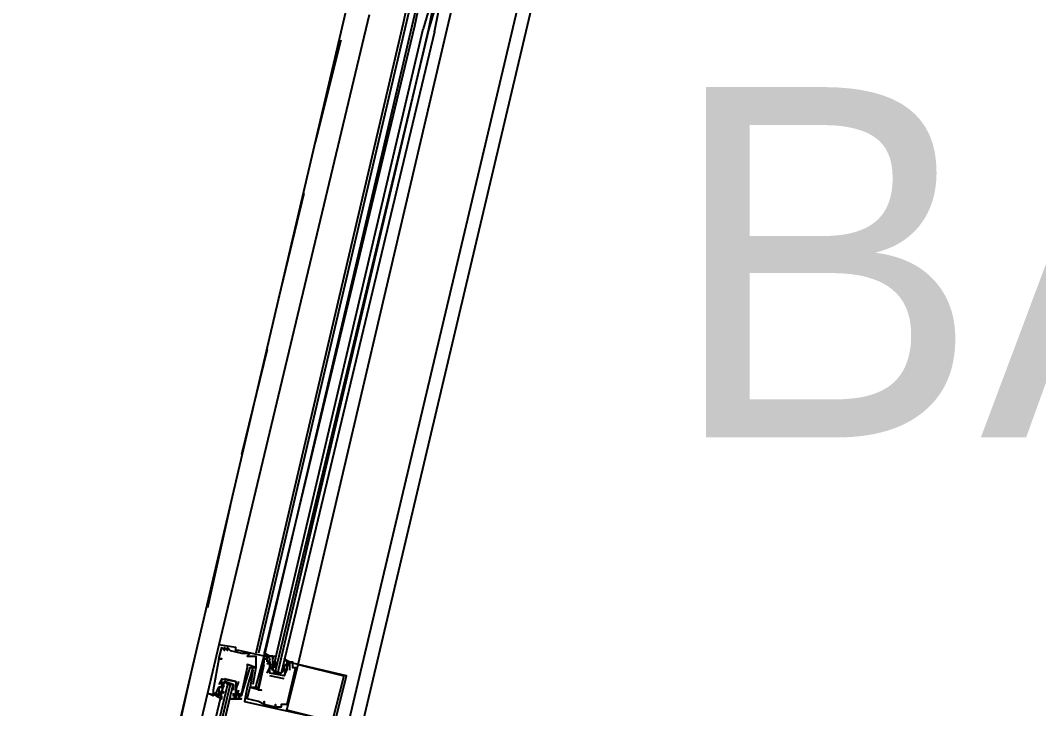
# Model space of a CAD drawing. Header units: feet. Extents: x -84 to 198, y -22 to 181.
# Drawn here: x 113.867 to 118.654, y 64.238 to 67.471 of the extents above; entities that cross this region are included whole.
import ezdxf
from ezdxf.enums import TextEntityAlignment as Align

# ---------------------------------------------------------------- set-up
doc = ezdxf.new("R2010")
doc.units = ezdxf.units.FT
doc.layers.add('A-LINEA', color=7, linetype='CONTINUOUS')
doc.layers.add('A-TEXTO-PDF', color=3, linetype='CONTINUOUS')

msp = doc.modelspace()

# ---------------------------------------------------------------- linework, layer by layer
at = {"layer": 'A-LINEA'}
for p, q in [((121.84, 91.1111), (114.56, 60.2978)), ((113.8667, 60.9778), (115.4933, 67.9244)), ((115.8667, 67.4044), (115.96, 67.8044)), ((114.6133, 60.8044), (116.2533, 67.7378)), ((115.7467, 67.6178), (115.7067, 67.4444)), ((115.68, 67.5244), (115.6667, 67.4578)), ((115.6933, 67.5111), (115.68, 67.4578)), ((115.5067, 67.4978), (114.8, 64.5378)), ((115.6667, 67.4578), (114.9733, 64.4978)), ((115.68, 67.4578), (114.9867, 64.4978)), ((115.7067, 67.4444), (115.0133, 64.4844)), ((115.72, 67.4444), (115.0133, 64.4978)), ((115.1733, 64.4444), (115.8667, 67.4044)), ((115.3733, 67.3778), (115.2533, 66.8978)), ((115.2, 66.6578), (115.08, 66.1644)), ((115.0267, 65.9244), (114.9067, 65.4311)), ((114.8533, 65.1911), (114.7467, 64.7111)), ((114.8, 64.5378), (114.8, 64.5378)), ((114.8133, 64.5244), (114.8133, 64.5244)), ((114.8267, 64.5244), (114.8267, 64.5244)), ((114.8267, 64.5111), (114.8267, 64.5111)), ((114.84, 64.5244), (114.84, 64.5244)), ((114.84, 64.5111), (114.84, 64.5111)), ((114.8533, 64.5111), (114.8533, 64.5111)), ((114.88, 64.5244), (114.88, 64.5244)), ((114.88, 64.5111), (114.88, 64.5111)), ((114.8933, 64.5111), (114.8933, 64.5111)), ((114.9067, 64.4978), (114.9067, 64.4978)), ((114.92, 64.4978), (114.92, 64.4978)), ((114.9333, 64.4978), (114.9333, 64.4978)), ((114.9333, 64.4844), (114.9333, 64.4844)), ((114.9467, 64.4978), (114.9467, 64.4978)), ((114.9733, 64.4844), (114.9733, 64.4844)), ((115.0133, 64.4978), (115.0133, 64.4844)), ((115.0133, 64.4978), (115.0133, 64.4844)), ((115.0133, 64.4978), (115.0133, 64.4844)), ((115.0133, 64.4844), (115.0133, 64.4844)), ((115.0133, 64.4844), (115.0133, 64.4844)), ((115.0133, 64.4844), (115.0133, 64.4844)), ((115.0267, 64.4844), (115.0267, 64.4844)), ((115.0267, 64.4844), (115.0267, 64.4844)), ((115.0533, 64.4844), (115.0533, 64.4844)), ((114.68, 64.4578), (114.5733, 63.9778)), ((114.8, 64.4711), (114.8, 64.4711)), ((114.8, 64.4711), (114.8, 64.4711)), ((114.8133, 64.4711), (114.8133, 64.4711)), ((114.9333, 64.4444), (114.9333, 64.4444)), ((115.0133, 64.4711), (115.0133, 64.4711)), ((115.0133, 64.4711), (115.0133, 64.4711)), ((115.0133, 64.4578), (115.0133, 64.4578)), ((115.0133, 64.4578), (115.0133, 64.4578)), ((115.0133, 64.4444), (115.0133, 64.4444)), ((115.0267, 64.4711), (115.0267, 64.4711)), ((115.0267, 64.4711), (115.0267, 64.4711)), ((115.0267, 64.4578), (115.0267, 64.4578)), ((115.0267, 64.4444), (115.0267, 64.4444)), ((115.04, 64.4711), (115.04, 64.4711)), ((115.04, 64.4578), (115.04, 64.4578)), ((115.04, 64.4444), (115.04, 64.4444)), ((115.04, 64.4444), (115.04, 64.4444)), ((115.04, 64.4444), (115.04, 64.4444)), ((115.0533, 64.4711), (115.0533, 64.4711)), ((115.0533, 64.4578), (115.0533, 64.4578)), ((115.0533, 64.4578), (115.0533, 64.4444)), ((115.0533, 64.4444), (115.0533, 64.4444)), ((115.0658, 64.4289), (115.0652, 64.4493)), ((115.0665, 64.448), (115.0655, 64.4599)), ((115.0659, 64.4427), (115.0656, 64.461)), ((115.0667, 64.4578), (115.0667, 64.4578)), ((115.1067, 64.4578), (115.1067, 64.4578)), ((115.1067, 64.4311), (115.1067, 64.4444)), ((115.1067, 64.4444), (115.1067, 64.4444)), ((115.1151, 64.4467), (115.1089, 64.4365)), ((115.12, 64.4578), (115.12, 64.4578)), ((115.12, 64.4444), (115.12, 64.4444)), ((115.1303, 64.4537), (115.1218, 64.4374)), ((115.1333, 64.4578), (115.1333, 64.4578)), ((115.1467, 64.4578), (115.1467, 64.4578)), ((115.1733, 64.4444), (115.1733, 64.4444)), ((114.9333, 64.4311), (114.9333, 64.4311)), ((114.9467, 64.4311), (114.9467, 64.4311)), ((114.96, 64.4311), (114.96, 64.4311)), ((114.96, 64.4178), (114.96, 64.4178)), ((114.9733, 64.4311), (114.9733, 64.4311)), ((114.9733, 64.4311), (114.9733, 64.4311)), ((115.0267, 64.4044), (115.04, 64.4311)), ((115.0267, 64.4044), (115.0267, 64.4044)), ((115.04, 64.4311), (115.04, 64.4311)), ((115.04, 64.4044), (115.04, 64.4044)), ((115.04, 64.4044), (115.04, 64.4044)), ((115.1067, 64.3778), (115.04, 64.3911)), ((115.04, 64.3911), (115.04, 64.3911)), ((115.0532, 64.4213), (115.0522, 64.4332)), ((115.0533, 64.4311), (115.0533, 64.4311)), ((115.0933, 64.4044), (115.0533, 64.4044)), ((115.0667, 64.4044), (115.08, 64.4044)), ((115.1067, 64.4178), (115.1067, 64.4178)), ((115.1067, 64.3911), (115.1067, 64.3911)), ((115.1067, 64.3911), (115.1067, 64.3911)), ((115.118, 64.4283), (115.1084, 64.4103)), ((115.1151, 64.42), (115.1089, 64.4098)), ((115.12, 64.4311), (115.12, 64.4311)), ((115.12, 64.4311), (115.12, 64.4311)), ((115.12, 64.4311), (115.12, 64.4311)), ((115.12, 64.4178), (115.12, 64.4178)), ((115.12, 64.4178), (115.12, 64.4178)), ((115.1333, 64.4178), (115.1333, 64.4178)), ((115.1467, 64.4311), (115.1467, 64.4311)), ((115.16, 64.4311), (115.16, 64.4311)), ((115.3867, 64.3911), (115.3867, 64.3911)), ((115.4, 64.3911), (115.4, 64.3911)), ((114.8, 64.3511), (114.8, 64.3511)), ((114.8133, 64.3778), (114.8133, 64.3778)), ((114.8133, 64.3778), (114.8133, 64.3778)), ((114.8153, 64.3273), (114.825, 64.3452)), ((114.8182, 64.3356), (114.8244, 64.3457)), ((114.8267, 64.3778), (114.8267, 64.3778)), ((114.8267, 64.3511), (114.8267, 64.3511)), ((114.84, 64.3511), (114.8533, 64.3511)), ((114.88, 64.3644), (114.88, 64.3644)), ((114.88, 64.3644), (114.88, 64.3644)), ((114.8933, 64.3644), (114.8933, 64.3644)), ((114.96, 64.3511), (114.96, 64.3511)), ((115.1067, 64.3778), (115.1067, 64.3778)), ((114.7467, 64.3111), (114.7467, 64.3111)), ((114.7733, 64.3244), (114.7733, 64.3244)), ((114.7733, 64.3111), (114.7733, 64.3111)), ((114.7867, 64.3111), (114.7867, 64.3111)), ((114.8, 64.3378), (114.8, 64.3378)), ((114.8, 64.3378), (114.8, 64.3378)), ((114.8, 64.3378), (114.8, 64.3378)), ((114.8, 64.3244), (114.8, 64.3244)), ((114.8, 64.3244), (114.8, 64.3244)), ((114.8, 64.3111), (114.8, 64.3111)), ((114.8, 64.2978), (114.8, 64.2978)), ((114.8031, 64.3019), (114.8115, 64.3181)), ((114.8133, 64.3378), (114.8133, 64.3378)), ((114.8133, 64.3244), (114.8133, 64.3244)), ((114.8133, 64.3111), (114.8133, 64.3244)), ((114.8133, 64.3111), (114.8133, 64.3111)), ((114.8133, 64.3111), (114.8133, 64.3111)), ((114.8182, 64.3089), (114.8244, 64.3191)), ((114.8533, 64.2978), (114.8533, 64.2978)), ((114.8667, 64.3378), (114.8667, 64.3378)), ((114.8667, 64.3111), (114.8667, 64.2978)), ((114.8667, 64.3111), (114.8667, 64.3111)), ((114.8667, 64.2978), (114.8667, 64.2978)), ((114.8668, 64.3076), (114.8678, 64.2957)), ((114.88, 64.3244), (114.88, 64.3244)), ((114.88, 64.3244), (114.88, 64.3244)), ((114.88, 64.3111), (114.88, 64.3111)), ((114.8801, 64.3342), (114.8812, 64.3223)), ((114.8808, 64.3129), (114.8811, 64.2946)), ((114.8809, 64.3267), (114.8814, 64.3063)), ((114.8933, 64.3244), (114.8933, 64.3244)), ((114.8933, 64.3111), (114.8933, 64.3111)), ((114.8933, 64.2978), (114.8933, 64.2978)), ((114.9067, 64.3111), (114.9067, 64.3111)), ((114.9067, 64.3111), (114.9067, 64.3111)), ((114.9067, 64.2978), (114.9067, 64.2978)), ((114.9333, 64.3378), (114.9333, 64.3378)), ((114.9467, 64.3378), (114.9467, 64.3378)), ((114.9467, 64.3378), (114.9467, 64.3378)), ((114.96, 64.3378), (114.96, 64.3378)), ((114.9733, 64.3378), (114.9733, 64.3378)), ((114.9867, 64.3378), (114.9867, 64.3378)), ((114.9867, 64.3244), (114.9867, 64.3244)), ((115, 64.3244), (115, 64.3244)), ((114.8667, 64.2844), (114.8667, 64.2844)), ((114.88, 64.2844), (114.88, 64.2844)), ((114.8933, 64.2844), (114.8933, 64.2844)), ((114.8933, 64.2844), (114.8933, 64.2844)), ((114.9067, 64.2844), (114.9067, 64.2844)), ((114.92, 64.2711), (114.92, 64.2711)), ((114.9333, 64.2844), (114.9333, 64.2844)), ((114.9867, 64.2711), (114.9867, 64.2711)), ((115.0133, 64.2711), (115.0133, 64.2711)), ((115.0133, 64.2578), (115.0133, 64.2578)), ((115.0133, 64.2578), (115.0133, 64.2578)), ((115.04, 64.2444), (115.04, 64.2444)), ((115.0667, 64.2578), (115.0667, 64.2578)), ((115.0667, 64.2444), (115.0667, 64.2444)), ((115.0667, 64.2444), (115.0667, 64.2444)), ((115.08, 64.2444), (115.08, 64.2444)), ((115.0933, 64.2578), (115.0933, 64.2578)), ((115.0933, 64.2444), (115.0933, 64.2444)), ((115.12, 64.2578), (115.12, 64.2578))]:
    msp.add_line(p, q, dxfattribs=at)
for points in [[(115.8133, 67.4178), (115.84, 67.5511), (115.84, 67.5644), (115.8267, 67.5644), (115.7867, 67.4311), (115.8133, 67.5644), (115.8, 67.5644), (115.76, 67.4311)], [(115.7467, 67.5111), (115.7467, 67.5111), (115.7333, 67.5111), (115.72, 67.4444)], [(115.8133, 67.4178), (115.0933, 64.4044), (115.08, 64.4044), (115.08, 64.4178), (115.7867, 67.4311), (115.0667, 64.4178), (115.0667, 64.4044), (115.0533, 64.4178), (115.76, 67.4311)], [(114.8, 64.5378), (114.7467, 64.3111), (114.8, 64.2978), (114.8, 64.3111)], [(114.9733, 64.3378), (115.0133, 64.4844), (114.8933, 64.5111), (114.88, 64.5111), (114.88, 64.5244), (114.8, 64.5378)], [(114.8, 64.4711), (114.8133, 64.5244), (114.8267, 64.5111), (114.8267, 64.5244), (114.84, 64.5111), (114.84, 64.5244), (114.8533, 64.5111), (114.9067, 64.4978), (114.92, 64.4978), (114.9333, 64.4978), (114.9467, 64.4978), (114.9333, 64.4844), (114.9733, 64.4844), (114.9733, 64.4311), (114.9333, 64.4444), (114.9333, 64.4311), (114.9067, 64.3111), (114.9067, 64.3111)], [(114.96, 64.4178), (114.9467, 64.3378), (114.9867, 64.3378), (115.0133, 64.4578), (115.0133, 64.4711), (115.0267, 64.4711), (115.0267, 64.4844), (115.0133, 64.4844), (115.0133, 64.4711), (115.0133, 64.4844), (115.0533, 64.4844), (115.0533, 64.4711), (115.0533, 64.4711)], [(115.0267, 64.4844), (115.04, 64.4844), (115.0133, 64.4978)], [(115.0267, 64.4844), (115.04, 64.4844), (115.0133, 64.4978)], [(115.0267, 64.4844), (115.04, 64.4844), (115.0133, 64.4978)], [(115.0267, 64.4578), (115.0267, 64.4711), (115.0267, 64.4844), (115.04, 64.4711), (115.0267, 64.4444)], [(115.0533, 64.4178), (115.04, 64.4444), (115.0533, 64.4444), (115.0533, 64.4711), (115.0533, 64.4844), (115.04, 64.4844), (115.0667, 64.4844), (115.0667, 64.4711)], [(114.8, 64.4711), (114.8133, 64.4711), (114.8, 64.4711), (114.7733, 64.3244), (114.7733, 64.3111), (114.7867, 64.3111), (114.8, 64.3378), (114.8, 64.3378)], [(114.96, 64.4311), (114.9333, 64.3378), (114.92, 64.2711), (115.04, 64.2444), (115.3467, 64.1778), (115.4, 64.3911), (115.12, 64.4578)], [(115.1333, 64.4178), (115.1333, 64.4578), (115.1467, 64.4578), (115.1467, 64.4311), (115.16, 64.4311), (115.12, 64.2578), (115.0933, 64.2578), (115.0933, 64.2444), (115.08, 64.2444), (115.0667, 64.2444), (115.0667, 64.2578), (115.0667, 64.2444), (115.0133, 64.2578), (115.0133, 64.2711), (115.0133, 64.2578), (114.9867, 64.2711), (114.9333, 64.2844), (114.9467, 64.3378), (115, 64.3244), (114.9867, 64.3244), (115.0133, 64.4444)], [(115.12, 64.4311), (115.1067, 64.3911), (115.04, 64.4044), (115.04, 64.4444), (115.04, 64.4578), (115.04, 64.4444), (115.0533, 64.4444), (115.0533, 64.4578)], [(115.0533, 64.4444), (115.0533, 64.4311), (115.0533, 64.4178), (115.0933, 64.4044), (115.1067, 64.4178), (115.1067, 64.4311)], [(115.12, 64.4578), (115.1067, 64.4711), (115.1333, 64.4578), (115.12, 64.4578), (115.12, 64.4444), (115.12, 64.4311), (115.12, 64.4178), (115.1067, 64.4044)], [(115.3867, 64.3911), (115.3333, 64.1778), (115.12, 64.2311), (115.1733, 64.4444), (115.3867, 64.3911)], [(115.12, 64.4311), (115.12, 64.4178), (115.12, 64.4311), (115.12, 64.4444), (115.12, 64.4444)], [(114.8667, 64.2844), (114.9067, 64.2844), (114.8933, 64.2844), (114.9067, 64.3111), (114.9067, 64.2978), (114.9467, 64.4311), (114.9733, 64.4311), (114.96, 64.3511)], [(115.1067, 64.3911), (115.1067, 64.3911), (115.12, 64.4178), (115.12, 64.4178)], [(114.44, 62.7244), (114.8267, 64.3644), (114.84, 64.3511), (114.4533, 62.7244)], [(114.48, 62.7111), (114.8667, 64.3511), (114.8533, 64.3511), (114.4667, 62.7244)], [(114.8667, 64.3511), (114.8267, 64.3644), (114.8133, 64.3378), (114.8, 64.3378), (114.8, 64.3111), (114.8, 64.2978), (114.7867, 64.3111), (114.7867, 64.2978), (114.8133, 64.2844), (114.8133, 64.2978)], [(114.8133, 64.3778), (114.8133, 64.3778), (114.8, 64.3511)], [(114.8, 64.3244), (114.8, 64.3378), (114.8, 64.3244), (114.8, 64.3378), (114.8133, 64.3378), (114.8133, 64.3778), (114.88, 64.3644), (114.88, 64.3244), (114.88, 64.3111)], [(114.8133, 64.3378), (114.8133, 64.3511), (114.8267, 64.3644), (114.8667, 64.3511), (114.8667, 64.3378), (114.8667, 64.3244)], [(114.88, 64.3644), (114.88, 64.3644), (114.8267, 64.3778)], [(114.8667, 64.2844), (114.8533, 64.2844), (114.88, 64.2844), (114.8667, 64.2844), (114.88, 64.2978), (114.8667, 64.2978), (114.88, 64.3111), (114.88, 64.3244), (114.88, 64.3511)], [(114.88, 64.3244), (114.88, 64.3244), (114.8933, 64.3644)], [(114.7733, 64.3111), (114.7733, 64.2978), (114.7467, 64.3111), (114.3733, 62.7378)], [(114.7733, 64.3111), (114.7733, 64.2978), (114.7467, 64.3111)], [(114.7733, 64.3111), (114.7733, 64.2978), (114.7467, 64.3111)], [(114.8933, 64.3111), (114.8933, 64.2978), (114.8933, 64.2844), (114.88, 64.2844), (114.8933, 64.3244)]]:
    msp.add_lwpolyline(points, dxfattribs=at)

# ---------------------------------------------------------------- texts
at = {"layer": 'A-TEXTO-PDF'}
msp.add_text('BALCONY', height=1.646, dxfattribs=at).set_placement((122.1698, 65.5118), align=Align.CENTER)

doc.saveas('drawing.dxf')
